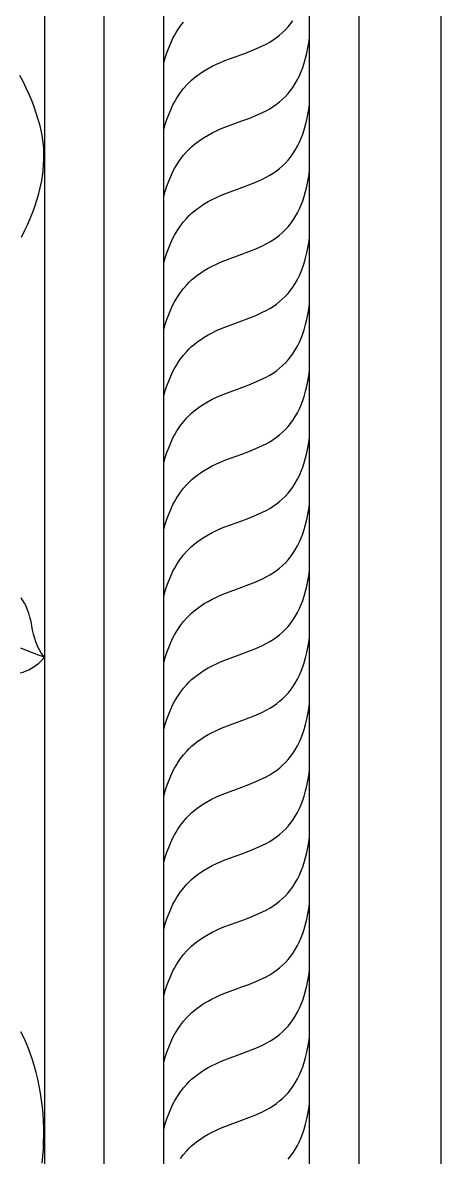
# Model space of a CAD drawing. Header units: millimetres. Extents: x 5940 to 9066, y 1327 to 3250.
# Drawn here: x 8022.7 to 8166.1, y 1717.8 to 2106.8 of the extents above; entities that cross this region are included whole.
import ezdxf

# ---------------------------------------------------------------- set-up
doc = ezdxf.new("R2010")
doc.units = ezdxf.units.MM
doc.layers.add('Default Layer', color=7, linetype='Continuous', lineweight=30)

msp = doc.modelspace()

# ---------------------------------------------------------------- linework, layer by layer
at = {"layer": 'Default Layer', "color": 18, "lineweight": 30, "true_color": 0x000000}
for points in [[(7506.14, 3245.1), (7506.14, 1415.1), (7506.14, 1415.1), (8166.14, 1415.1), (8166.14, 1415.1), (8166.14, 3245.1), (8166.14, 3245.1), (7506.14, 3245.1)], [(8030.15, 3245.1), (8030.15, 3127.94), (8030.15, 3127.94), (8030.15, 2729.02), (8030.15, 2729.02), (8030.15, 2330.1), (8030.15, 2330.1), (8030.15, 1931.18), (8030.15, 1931.18), (8030.15, 1532.26), (8030.15, 1532.26), (8030.15, 1415.1)], [(8050.57, 1415.1), (8050.57, 1798.18), (8050.57, 1798.18), (8050.57, 2064.18), (8050.57, 2064.18), (8050.57, 2330.1), (8050.57, 2330.1), (8050.57, 2596.02), (8050.57, 2596.02), (8050.57, 2862.02), (8050.57, 2862.02), (8050.57, 3245.1)], [(8070.99, 1415.1), (8070.99, 1798.18), (8070.99, 1798.18), (8070.99, 2064.18), (8070.99, 2064.18), (8070.99, 2330.1), (8070.99, 2330.1), (8070.99, 2596.02), (8070.99, 2596.02), (8070.99, 2862.02), (8070.99, 2862.02), (8070.99, 3245.1)], [(8070.99, 2070.18), (8071.49, 2071.91), (8072.07, 2073.62), (8072.7, 2075.31), (8073.4, 2076.98), (8074.17, 2078.64), (8074.17, 2078.64), (8074.67, 2079.62), (8075.22, 2080.58), (8075.82, 2081.52), (8075.82, 2081.52), (8076.79, 2082.89), (8077.81, 2084.21), (8078.9, 2085.5), (8078.9, 2085.5), (8079.68, 2086.34), (8080.51, 2087.14), (8081.39, 2087.9), (8082.31, 2088.61), (8082.31, 2088.61), (8083.58, 2089.51), (8084.89, 2090.35), (8086.24, 2091.15), (8087.63, 2091.9), (8089.05, 2092.59), (8090.5, 2093.23), (8091.98, 2093.83), (8091.98, 2093.83), (8097.75, 2095.96), (8097.75, 2095.96), (8100.16, 2096.87), (8102.54, 2097.84), (8104.88, 2098.88), (8104.88, 2098.88), (8106.15, 2099.5), (8107.37, 2100.18), (8108.54, 2100.92), (8109.66, 2101.71), (8110.73, 2102.55), (8111.75, 2103.45), (8112.71, 2104.39), (8113.61, 2105.39), (8114.44, 2106.42), (8115.22, 2107.5)], [(8070.99, 2093.02), (8071.49, 2094.75), (8072.07, 2096.46), (8072.7, 2098.15), (8073.4, 2099.82), (8074.17, 2101.47), (8074.17, 2101.47), (8074.67, 2102.46), (8075.22, 2103.42), (8075.82, 2104.36), (8075.82, 2104.36), (8076.79, 2105.73), (8077.81, 2107.06)], [(8070.99, 2047.34), (8071.49, 2049.07), (8072.07, 2050.78), (8072.7, 2052.47), (8073.4, 2054.14), (8074.17, 2055.8), (8074.17, 2055.8), (8074.67, 2056.78), (8075.22, 2057.74), (8075.82, 2058.68), (8075.82, 2058.68), (8076.79, 2060.05), (8077.81, 2061.37), (8078.9, 2062.66), (8078.9, 2062.66), (8079.68, 2063.5), (8080.51, 2064.3), (8081.39, 2065.06), (8082.31, 2065.77), (8082.31, 2065.77), (8083.58, 2066.67), (8084.89, 2067.51), (8086.24, 2068.31), (8087.63, 2069.06), (8089.05, 2069.75), (8090.5, 2070.39), (8091.98, 2070.98), (8091.98, 2070.98), (8097.75, 2073.12), (8097.75, 2073.12), (8100.16, 2074.03), (8102.54, 2075), (8104.88, 2076.04), (8104.88, 2076.04), (8106.15, 2076.66), (8107.37, 2077.34), (8108.54, 2078.08), (8109.66, 2078.87), (8110.73, 2079.71), (8111.75, 2080.61), (8112.71, 2081.55), (8113.61, 2082.55), (8114.44, 2083.58), (8115.22, 2084.66), (8115.22, 2084.66), (8116.05, 2085.97), (8116.81, 2087.3), (8117.49, 2088.66), (8118.11, 2090.06), (8118.65, 2091.47), (8119.11, 2092.91), (8119.11, 2092.91), (8119.59, 2094.65), (8120.02, 2096.4), (8120.39, 2098.15), (8120.71, 2099.92), (8120.97, 2101.69)], [(8022.22, 2033.32), (8023.3, 2035.43), (8024.31, 2037.56), (8025.25, 2039.72), (8026.12, 2041.9), (8026.92, 2044.1), (8027.65, 2046.32), (8027.65, 2046.32), (8028.2, 2048.25), (8028.68, 2050.19), (8029.08, 2052.14), (8029.4, 2054.1), (8029.65, 2056.07), (8029.82, 2058.05), (8029.91, 2060.04), (8029.91, 2060.04), (8029.92, 2061.68), (8029.86, 2063.33), (8029.74, 2064.97), (8029.55, 2066.6), (8029.3, 2068.23), (8028.98, 2069.85), (8028.59, 2071.46), (8028.59, 2071.46), (8027.99, 2073.65), (8027.31, 2075.83), (8026.56, 2077.99), (8025.74, 2080.13), (8024.86, 2082.25), (8023.9, 2084.34), (8022.88, 2086.41), (8022.88, 2086.41), (8021.65, 2088.75)], [(8070.99, 2024.5), (8071.49, 2026.23), (8072.07, 2027.94), (8072.7, 2029.63), (8073.4, 2031.3), (8074.17, 2032.95), (8074.17, 2032.95), (8074.67, 2033.94), (8075.22, 2034.9), (8075.82, 2035.84), (8075.82, 2035.84), (8076.79, 2037.21), (8077.81, 2038.53), (8078.9, 2039.82), (8078.9, 2039.82), (8079.68, 2040.66), (8080.51, 2041.46), (8081.39, 2042.22), (8082.31, 2042.93), (8082.31, 2042.93), (8083.58, 2043.83), (8084.89, 2044.67), (8086.24, 2045.47), (8087.63, 2046.21), (8089.05, 2046.91), (8090.5, 2047.55), (8091.98, 2048.14), (8091.98, 2048.14), (8097.75, 2050.27), (8097.75, 2050.27), (8100.16, 2051.19), (8102.54, 2052.16), (8104.88, 2053.2), (8104.88, 2053.2), (8106.15, 2053.82), (8107.37, 2054.5), (8108.54, 2055.24), (8109.66, 2056.03), (8110.73, 2056.87), (8111.75, 2057.77), (8112.71, 2058.71), (8113.61, 2059.71), (8114.44, 2060.74), (8115.22, 2061.82), (8115.22, 2061.82), (8116.05, 2063.12), (8116.81, 2064.46), (8117.49, 2065.82), (8118.11, 2067.22), (8118.65, 2068.63), (8119.11, 2070.07), (8119.11, 2070.07), (8119.59, 2071.81), (8120.02, 2073.56), (8120.39, 2075.31), (8120.71, 2077.08), (8120.97, 2078.85)], [(8070.99, 2001.66), (8071.49, 2003.39), (8072.07, 2005.1), (8072.7, 2006.79), (8073.4, 2008.46), (8074.17, 2010.11), (8074.17, 2010.11), (8074.67, 2011.1), (8075.22, 2012.06), (8075.82, 2013), (8075.82, 2013), (8076.79, 2014.36), (8077.81, 2015.69), (8078.9, 2016.98), (8078.9, 2016.98), (8079.68, 2017.82), (8080.51, 2018.62), (8081.39, 2019.38), (8082.31, 2020.09), (8082.31, 2020.09), (8083.58, 2020.98), (8084.89, 2021.83), (8086.24, 2022.63), (8087.63, 2023.37), (8089.05, 2024.07), (8090.5, 2024.71), (8091.98, 2025.3), (8091.98, 2025.3), (8097.75, 2027.43), (8097.75, 2027.43), (8100.16, 2028.34), (8102.54, 2029.32), (8104.88, 2030.36), (8104.88, 2030.36), (8106.15, 2030.98), (8107.37, 2031.66), (8108.54, 2032.39), (8109.66, 2033.19), (8110.73, 2034.03), (8111.75, 2034.93), (8112.71, 2035.87), (8113.61, 2036.86), (8114.44, 2037.9), (8115.22, 2038.98), (8115.22, 2038.98), (8116.05, 2040.28), (8116.81, 2041.62), (8117.49, 2042.98), (8118.11, 2044.38), (8118.65, 2045.79), (8119.11, 2047.23), (8119.11, 2047.23), (8119.59, 2048.97), (8120.02, 2050.71), (8120.39, 2052.47), (8120.71, 2054.24), (8120.97, 2056.01)], [(8070.99, 1978.82), (8071.49, 1980.55), (8072.07, 1982.26), (8072.7, 1983.95), (8073.4, 1985.62), (8074.16, 1987.27), (8074.16, 1987.27), (8074.67, 1988.25), (8075.22, 1989.22), (8075.82, 1990.16), (8075.82, 1990.16), (8076.79, 1991.52), (8077.81, 1992.85), (8078.9, 1994.14), (8078.9, 1994.14), (8079.68, 1994.98), (8080.51, 1995.78), (8081.39, 1996.53), (8082.31, 1997.25), (8082.31, 1997.25), (8083.58, 1998.14), (8084.89, 1998.99), (8086.24, 1999.79), (8087.63, 2000.53), (8089.05, 2001.23), (8090.5, 2001.87), (8091.98, 2002.46), (8091.98, 2002.46), (8097.75, 2004.59), (8097.75, 2004.59), (8100.16, 2005.5), (8102.54, 2006.48), (8104.88, 2007.52), (8104.88, 2007.52), (8106.15, 2008.14), (8107.37, 2008.82), (8108.54, 2009.55), (8109.66, 2010.35), (8110.73, 2011.19), (8111.75, 2012.09), (8112.71, 2013.03), (8113.61, 2014.02), (8114.44, 2015.06), (8115.22, 2016.14), (8115.22, 2016.14), (8116.05, 2017.44), (8116.81, 2018.78), (8117.49, 2020.14), (8118.11, 2021.53), (8118.65, 2022.95), (8119.11, 2024.39), (8119.11, 2024.39), (8119.59, 2026.13), (8120.02, 2027.87), (8120.39, 2029.63), (8120.71, 2031.4), (8120.97, 2033.17)], [(8070.99, 1955.98), (8071.49, 1957.71), (8072.07, 1959.42), (8072.7, 1961.11), (8073.4, 1962.78), (8074.17, 1964.43), (8074.17, 1964.43), (8074.67, 1965.41), (8075.22, 1966.38), (8075.82, 1967.32), (8075.82, 1967.32), (8076.79, 1968.68), (8077.81, 1970.01), (8078.9, 1971.3), (8078.9, 1971.3), (8079.68, 1972.14), (8080.51, 1972.94), (8081.39, 1973.69), (8082.31, 1974.41), (8082.31, 1974.41), (8083.58, 1975.3), (8084.89, 1976.15), (8086.24, 1976.95), (8087.63, 1977.69), (8089.05, 1978.39), (8090.5, 1979.03), (8091.98, 1979.62), (8091.98, 1979.62), (8097.75, 1981.75), (8097.75, 1981.75), (8100.16, 1982.66), (8102.54, 1983.64), (8104.88, 1984.68), (8104.88, 1984.68), (8106.15, 1985.3), (8107.37, 1985.98), (8108.54, 1986.71), (8109.66, 1987.51), (8110.73, 1988.35), (8111.75, 1989.25), (8112.71, 1990.19), (8113.61, 1991.18), (8114.44, 1992.22), (8115.22, 1993.3), (8115.22, 1993.3), (8116.05, 1994.6), (8116.81, 1995.94), (8117.49, 1997.3), (8118.11, 1998.69), (8118.65, 2000.11), (8119.11, 2001.55), (8119.11, 2001.55), (8119.59, 2003.29), (8120.02, 2005.03), (8120.39, 2006.79), (8120.71, 2008.56), (8120.97, 2010.33)], [(8070.99, 1933.14), (8071.49, 1934.86), (8072.07, 1936.57), (8072.7, 1938.27), (8073.4, 1939.94), (8074.17, 1941.59), (8074.17, 1941.59), (8074.67, 1942.57), (8075.22, 1943.54), (8075.82, 1944.48), (8075.82, 1944.48), (8076.79, 1945.84), (8077.81, 1947.17), (8078.9, 1948.46), (8078.9, 1948.46), (8079.68, 1949.3), (8080.51, 1950.1), (8081.39, 1950.85), (8082.31, 1951.57), (8082.31, 1951.57), (8083.58, 1952.46), (8084.89, 1953.31), (8086.24, 1954.11), (8087.63, 1954.85), (8089.05, 1955.55), (8090.5, 1956.19), (8091.98, 1956.78), (8091.98, 1956.78), (8097.75, 1958.91), (8097.75, 1958.91), (8100.16, 1959.82), (8102.54, 1960.8), (8104.88, 1961.83), (8104.88, 1961.83), (8106.15, 1962.46), (8107.37, 1963.14), (8108.54, 1963.87), (8109.66, 1964.67), (8110.73, 1965.51), (8111.75, 1966.41), (8112.71, 1967.35), (8113.61, 1968.34), (8114.44, 1969.38), (8115.22, 1970.46), (8115.22, 1970.46), (8116.05, 1971.76), (8116.81, 1973.1), (8117.49, 1974.46), (8118.11, 1975.85), (8118.65, 1977.27), (8119.11, 1978.71), (8119.11, 1978.71), (8119.59, 1980.45), (8120.02, 1982.19), (8120.39, 1983.95), (8120.71, 1985.72), (8120.97, 1987.49)], [(8070.99, 1910.3), (8071.49, 1912.03), (8072.07, 1913.74), (8072.7, 1915.43), (8073.4, 1917.1), (8074.17, 1918.75), (8074.17, 1918.75), (8074.67, 1919.73), (8075.22, 1920.7), (8075.82, 1921.64), (8075.82, 1921.64), (8076.79, 1923), (8077.81, 1924.33), (8078.9, 1925.62), (8078.9, 1925.62), (8079.68, 1926.46), (8080.51, 1927.26), (8081.39, 1928.01), (8082.31, 1928.73), (8082.31, 1928.73), (8083.58, 1929.62), (8084.89, 1930.47), (8086.24, 1931.27), (8087.63, 1932.01), (8089.05, 1932.71), (8090.5, 1933.35), (8091.98, 1933.94), (8091.98, 1933.94), (8097.75, 1936.07), (8097.75, 1936.07), (8100.16, 1936.98), (8102.54, 1937.96), (8104.88, 1938.99), (8104.88, 1938.99), (8106.15, 1939.62), (8107.37, 1940.3), (8108.54, 1941.03), (8109.66, 1941.82), (8110.73, 1942.67), (8111.75, 1943.57), (8112.71, 1944.51), (8113.61, 1945.5), (8114.44, 1946.54), (8115.22, 1947.62), (8115.22, 1947.62), (8116.05, 1948.92), (8116.81, 1950.26), (8117.49, 1951.62), (8118.11, 1953.01), (8118.65, 1954.43), (8119.11, 1955.87), (8119.11, 1955.87), (8119.59, 1957.6), (8120.02, 1959.35), (8120.39, 1961.11), (8120.71, 1962.88), (8120.97, 1964.65)], [(8070.99, 1887.46), (8071.49, 1889.18), (8072.07, 1890.89), (8072.7, 1892.59), (8073.4, 1894.26), (8074.16, 1895.91), (8074.16, 1895.91), (8074.67, 1896.89), (8075.22, 1897.85), (8075.82, 1898.8), (8075.82, 1898.8), (8076.79, 1900.16), (8077.81, 1901.49), (8078.9, 1902.78), (8078.9, 1902.78), (8079.68, 1903.62), (8080.51, 1904.42), (8081.39, 1905.17), (8082.31, 1905.89), (8082.31, 1905.89), (8083.58, 1906.78), (8084.89, 1907.63), (8086.24, 1908.42), (8087.63, 1909.17), (8089.05, 1909.87), (8090.5, 1910.51), (8091.98, 1911.1), (8091.98, 1911.1), (8097.75, 1913.23), (8097.75, 1913.23), (8100.16, 1914.14), (8102.54, 1915.12), (8104.88, 1916.15), (8104.88, 1916.15), (8106.15, 1916.77), (8107.37, 1917.46), (8108.54, 1918.19), (8109.66, 1918.98), (8110.73, 1919.83), (8111.75, 1920.73), (8112.71, 1921.67), (8113.61, 1922.66), (8114.44, 1923.7), (8115.22, 1924.78), (8115.22, 1924.78), (8116.05, 1926.08), (8116.81, 1927.42), (8117.49, 1928.78), (8118.11, 1930.17), (8118.65, 1931.59), (8119.11, 1933.03), (8119.11, 1933.03), (8119.59, 1934.76), (8120.02, 1936.51), (8120.39, 1938.27), (8120.71, 1940.04), (8120.97, 1941.81)], [(8070.99, 1864.62), (8071.49, 1866.34), (8072.07, 1868.05), (8072.7, 1869.75), (8073.4, 1871.42), (8074.17, 1873.07), (8074.17, 1873.07), (8074.67, 1874.05), (8075.22, 1875.01), (8075.82, 1875.96), (8075.82, 1875.96), (8076.79, 1877.32), (8077.81, 1878.65), (8078.9, 1879.94), (8078.9, 1879.94), (8079.68, 1880.78), (8080.51, 1881.57), (8081.39, 1882.33), (8082.31, 1883.05), (8082.31, 1883.05), (8083.58, 1883.94), (8084.89, 1884.79), (8086.24, 1885.58), (8087.63, 1886.33), (8089.05, 1887.03), (8090.5, 1887.67), (8091.98, 1888.26), (8091.98, 1888.26), (8097.75, 1890.39), (8097.75, 1890.39), (8100.16, 1891.3), (8102.54, 1892.28), (8104.88, 1893.31), (8104.88, 1893.31), (8106.15, 1893.93), (8107.37, 1894.61), (8108.54, 1895.35), (8109.66, 1896.14), (8110.73, 1896.99), (8111.75, 1897.88), (8112.71, 1898.83), (8113.61, 1899.82), (8114.44, 1900.86), (8115.22, 1901.94), (8115.22, 1901.94), (8116.05, 1903.24), (8116.81, 1904.58), (8117.49, 1905.94), (8118.11, 1907.33), (8118.65, 1908.75), (8119.11, 1910.19), (8119.11, 1910.19), (8119.59, 1911.92), (8120.02, 1913.67), (8120.39, 1915.43), (8120.71, 1917.2), (8120.97, 1918.97)], [(8030.15, 1889.31), (8029.57, 1890.02), (8029.03, 1890.77), (8028.54, 1891.55), (8028.11, 1892.35), (8028.11, 1892.35), (8027.6, 1893.44), (8027.16, 1894.55), (8026.8, 1895.69), (8026.8, 1895.69), (8026.41, 1897.13), (8026.07, 1898.58), (8025.8, 1900.04), (8025.8, 1900.04), (8025.51, 1901.49), (8025.15, 1902.94), (8024.72, 1904.37), (8024.22, 1905.78), (8024.22, 1905.78), (8023.79, 1906.79), (8023.29, 1907.78), (8022.72, 1908.73), (8022.08, 1909.65)], [(8070.99, 1841.78), (8071.49, 1843.5), (8072.07, 1845.21), (8072.7, 1846.91), (8073.4, 1848.58), (8074.17, 1850.23), (8074.17, 1850.23), (8074.67, 1851.21), (8075.22, 1852.17), (8075.82, 1853.11), (8075.82, 1853.11), (8076.79, 1854.48), (8077.81, 1855.81), (8078.9, 1857.1), (8078.9, 1857.1), (8079.68, 1857.94), (8080.51, 1858.73), (8081.39, 1859.49), (8082.31, 1860.21), (8082.31, 1860.21), (8083.58, 1861.1), (8084.89, 1861.95), (8086.24, 1862.74), (8087.63, 1863.49), (8089.05, 1864.19), (8090.5, 1864.83), (8091.98, 1865.42), (8091.98, 1865.42), (8097.75, 1867.55), (8097.75, 1867.55), (8100.16, 1868.46), (8102.54, 1869.44), (8104.88, 1870.47), (8104.88, 1870.47), (8106.15, 1871.09), (8107.37, 1871.77), (8108.54, 1872.51), (8109.66, 1873.3), (8110.73, 1874.15), (8111.75, 1875.04), (8112.71, 1875.99), (8113.61, 1876.98), (8114.44, 1878.02), (8115.22, 1879.1), (8115.22, 1879.1), (8116.05, 1880.4), (8116.81, 1881.74), (8117.49, 1883.1), (8118.11, 1884.49), (8118.65, 1885.91), (8119.11, 1887.35), (8119.11, 1887.35), (8119.59, 1889.08), (8120.02, 1890.83), (8120.39, 1892.59), (8120.71, 1894.35), (8120.97, 1896.13)], [(8021.84, 1883.86), (8022.84, 1884.18), (8023.81, 1884.55), (8024.76, 1884.98), (8025.68, 1885.48), (8026.56, 1886.03), (8026.56, 1886.03), (8027.37, 1886.6), (8028.14, 1887.22), (8028.86, 1887.88), (8029.53, 1888.57), (8030.15, 1889.31), (8030.15, 1889.31), (8028.07, 1889.98), (8026.02, 1890.72), (8024.01, 1891.51), (8022.02, 1892.36)], [(8070.99, 1818.94), (8071.49, 1820.66), (8072.07, 1822.37), (8072.7, 1824.07), (8073.4, 1825.74), (8074.17, 1827.39), (8074.17, 1827.39), (8074.67, 1828.37), (8075.22, 1829.33), (8075.82, 1830.27), (8075.82, 1830.27), (8076.79, 1831.64), (8077.81, 1832.97), (8078.9, 1834.26), (8078.9, 1834.26), (8079.68, 1835.1), (8080.51, 1835.89), (8081.39, 1836.65), (8082.31, 1837.37), (8082.31, 1837.37), (8083.58, 1838.26), (8084.89, 1839.11), (8086.24, 1839.9), (8087.63, 1840.65), (8089.05, 1841.35), (8090.5, 1841.99), (8091.98, 1842.58), (8091.98, 1842.58), (8097.75, 1844.71), (8097.75, 1844.71), (8100.16, 1845.62), (8102.54, 1846.6), (8104.89, 1847.64), (8104.89, 1847.64), (8106.15, 1848.26), (8107.37, 1848.94), (8108.54, 1849.68), (8109.67, 1850.47), (8110.74, 1851.31), (8111.75, 1852.21), (8112.71, 1853.15), (8113.61, 1854.14), (8114.44, 1855.18), (8115.22, 1856.26), (8115.22, 1856.26), (8116.05, 1857.56), (8116.81, 1858.9), (8117.49, 1860.26), (8118.11, 1861.65), (8118.65, 1863.07), (8119.11, 1864.51), (8119.11, 1864.51), (8119.59, 1866.24), (8120.02, 1867.99), (8120.39, 1869.75), (8120.71, 1871.51), (8120.97, 1873.29)], [(8070.99, 1796.1), (8071.49, 1797.82), (8072.07, 1799.53), (8072.7, 1801.22), (8073.4, 1802.9), (8074.17, 1804.55), (8074.17, 1804.55), (8074.67, 1805.53), (8075.22, 1806.49), (8075.82, 1807.43), (8075.82, 1807.43), (8076.79, 1808.8), (8077.81, 1810.13), (8078.9, 1811.42), (8078.9, 1811.42), (8079.68, 1812.26), (8080.51, 1813.05), (8081.39, 1813.81), (8082.31, 1814.53), (8082.31, 1814.53), (8083.58, 1815.42), (8084.89, 1816.27), (8086.24, 1817.06), (8087.63, 1817.81), (8089.05, 1818.51), (8090.5, 1819.15), (8091.98, 1819.74), (8091.98, 1819.74), (8097.75, 1821.87), (8097.75, 1821.87), (8100.16, 1822.78), (8102.54, 1823.75), (8104.88, 1824.79), (8104.88, 1824.79), (8106.15, 1825.41), (8107.37, 1826.09), (8108.54, 1826.83), (8109.66, 1827.62), (8110.73, 1828.47), (8111.75, 1829.36), (8112.71, 1830.31), (8113.61, 1831.3), (8114.44, 1832.34), (8115.22, 1833.42), (8115.22, 1833.42), (8116.05, 1834.72), (8116.81, 1836.05), (8117.49, 1837.42), (8118.11, 1838.81), (8118.65, 1840.23), (8119.11, 1841.66), (8119.11, 1841.66), (8119.59, 1843.4), (8120.02, 1845.15), (8120.39, 1846.91), (8120.71, 1848.67), (8120.97, 1850.45)], [(8070.99, 1773.25), (8071.49, 1774.98), (8072.07, 1776.69), (8072.7, 1778.38), (8073.4, 1780.06), (8074.17, 1781.71), (8074.17, 1781.71), (8074.67, 1782.69), (8075.22, 1783.65), (8075.82, 1784.59), (8075.82, 1784.59), (8076.79, 1785.96), (8077.81, 1787.29), (8078.9, 1788.58), (8078.9, 1788.58), (8079.68, 1789.41), (8080.51, 1790.21), (8081.39, 1790.97), (8082.31, 1791.69), (8082.31, 1791.69), (8083.58, 1792.58), (8084.89, 1793.43), (8086.24, 1794.22), (8087.63, 1794.97), (8089.05, 1795.66), (8090.5, 1796.31), (8091.98, 1796.9), (8091.98, 1796.9), (8097.75, 1799.03), (8097.75, 1799.03), (8100.16, 1799.94), (8102.54, 1800.91), (8104.88, 1801.95), (8104.88, 1801.95), (8106.15, 1802.57), (8107.37, 1803.25), (8108.54, 1803.99), (8109.66, 1804.78), (8110.73, 1805.63), (8111.75, 1806.52), (8112.71, 1807.47), (8113.61, 1808.46), (8114.44, 1809.5), (8115.22, 1810.58), (8115.22, 1810.58), (8116.05, 1811.88), (8116.81, 1813.21), (8117.49, 1814.58), (8118.11, 1815.97), (8118.65, 1817.39), (8119.11, 1818.82), (8119.11, 1818.82), (8119.59, 1820.56), (8120.02, 1822.31), (8120.39, 1824.07), (8120.71, 1825.83), (8120.97, 1827.61)], [(8070.99, 1750.41), (8071.49, 1752.14), (8072.07, 1753.85), (8072.7, 1755.54), (8073.4, 1757.22), (8074.17, 1758.87), (8074.17, 1758.87), (8074.67, 1759.85), (8075.22, 1760.81), (8075.82, 1761.75), (8075.82, 1761.75), (8076.79, 1763.12), (8077.81, 1764.45), (8078.9, 1765.74), (8078.9, 1765.74), (8079.68, 1766.57), (8080.51, 1767.37), (8081.39, 1768.13), (8082.31, 1768.85), (8082.31, 1768.85), (8083.58, 1769.74), (8084.89, 1770.59), (8086.24, 1771.38), (8087.63, 1772.13), (8089.05, 1772.82), (8090.5, 1773.47), (8091.98, 1774.06), (8091.98, 1774.06), (8097.75, 1776.19), (8097.75, 1776.19), (8100.16, 1777.1), (8102.54, 1778.07), (8104.88, 1779.11), (8104.88, 1779.11), (8106.15, 1779.73), (8107.37, 1780.41), (8108.54, 1781.15), (8109.66, 1781.94), (8110.73, 1782.79), (8111.75, 1783.68), (8112.71, 1784.63), (8113.61, 1785.62), (8114.44, 1786.66), (8115.22, 1787.73), (8115.22, 1787.73), (8116.05, 1789.04), (8116.81, 1790.37), (8117.49, 1791.74), (8118.11, 1793.13), (8118.65, 1794.55), (8119.11, 1795.98), (8119.11, 1795.98), (8119.59, 1797.72), (8120.02, 1799.47), (8120.39, 1801.23), (8120.71, 1802.99), (8120.97, 1804.77)], [(8070.99, 1727.57), (8071.49, 1729.3), (8072.06, 1731), (8072.7, 1732.69), (8073.39, 1734.36), (8074.15, 1736), (8074.15, 1736), (8074.66, 1736.99), (8075.22, 1737.96), (8075.82, 1738.91), (8075.82, 1738.91), (8076.79, 1740.28), (8077.81, 1741.61), (8078.9, 1742.9), (8078.9, 1742.9), (8079.68, 1743.73), (8080.51, 1744.53), (8081.39, 1745.29), (8082.31, 1746), (8082.31, 1746), (8083.58, 1746.9), (8084.89, 1747.74), (8086.24, 1748.54), (8087.63, 1749.29), (8089.05, 1749.98), (8090.5, 1750.63), (8091.98, 1751.22), (8091.98, 1751.22), (8097.75, 1753.35), (8097.75, 1753.35), (8100.16, 1754.26), (8102.54, 1755.23), (8104.88, 1756.27), (8104.88, 1756.27), (8106.15, 1756.89), (8107.37, 1757.57), (8108.54, 1758.31), (8109.66, 1759.1), (8110.73, 1759.95), (8111.75, 1760.84), (8112.71, 1761.79), (8113.61, 1762.78), (8114.44, 1763.82), (8115.22, 1764.89), (8115.22, 1764.89), (8116.05, 1766.2), (8116.81, 1767.53), (8117.49, 1768.9), (8118.11, 1770.29), (8118.65, 1771.71), (8119.11, 1773.14), (8119.11, 1773.14), (8119.59, 1774.88), (8120.02, 1776.63), (8120.39, 1778.39), (8120.71, 1780.15), (8120.97, 1781.93)], [(8029.34, 1715.82), (8029.57, 1718.21), (8029.73, 1720.61), (8029.84, 1723.02), (8029.88, 1725.42), (8029.85, 1727.83), (8029.77, 1730.23), (8029.77, 1730.23), (8029.62, 1732.64), (8029.4, 1735.04), (8029.11, 1737.43), (8028.75, 1739.81), (8028.33, 1742.19), (8027.83, 1744.55), (8027.27, 1746.91), (8026.64, 1749.25), (8026.64, 1749.25), (8026.04, 1751.23), (8025.38, 1753.18), (8024.65, 1755.12), (8023.85, 1757.03), (8022.99, 1758.92), (8022.06, 1760.79)], [(8076.79, 1717.44), (8077.81, 1718.77), (8078.9, 1720.06), (8078.9, 1720.06), (8079.68, 1720.89), (8080.51, 1721.69), (8081.39, 1722.45), (8082.31, 1723.16), (8082.31, 1723.16), (8083.58, 1724.06), (8084.89, 1724.9), (8086.24, 1725.7), (8087.63, 1726.45), (8089.05, 1727.14), (8090.5, 1727.79), (8091.98, 1728.38), (8091.98, 1728.38), (8097.75, 1730.51), (8097.75, 1730.51), (8100.16, 1731.42), (8102.54, 1732.39), (8104.88, 1733.43), (8104.88, 1733.43), (8106.15, 1734.05), (8107.37, 1734.73), (8108.54, 1735.47), (8109.66, 1736.26), (8110.73, 1737.11), (8111.75, 1738), (8112.71, 1738.95), (8113.61, 1739.94), (8114.44, 1740.97), (8115.22, 1742.05), (8115.22, 1742.05), (8116.05, 1743.36), (8116.81, 1744.69), (8117.49, 1746.06), (8118.11, 1747.45), (8118.65, 1748.86), (8119.11, 1750.3), (8119.11, 1750.3), (8119.59, 1752.04), (8120.02, 1753.79), (8120.39, 1755.55), (8120.71, 1757.31), (8120.97, 1759.09)], [(8113.61, 1717.1), (8114.44, 1718.13), (8115.22, 1719.21), (8115.22, 1719.21), (8116.05, 1720.52), (8116.81, 1721.85), (8117.49, 1723.22), (8118.11, 1724.61), (8118.65, 1726.02), (8119.11, 1727.46), (8119.11, 1727.46), (8119.59, 1729.2), (8120.02, 1730.95), (8120.39, 1732.71), (8120.71, 1734.47), (8120.97, 1736.24)]]:
    msp.add_lwpolyline(points, dxfattribs=at)
for points in [[(8120.97, 1415.1, 0), (8120.97, 1923.05, 0), (8120.97, 2577.83, 0), (8120.97, 3245.1, 0)], [(8137.97, 1415.1, 0), (8137.97, 1923.05, 0), (8137.97, 2577.83, 0), (8137.97, 3245.1, 0)]]:
    msp.add_polyline3d(points, dxfattribs=at)

doc.saveas('drawing.dxf')
